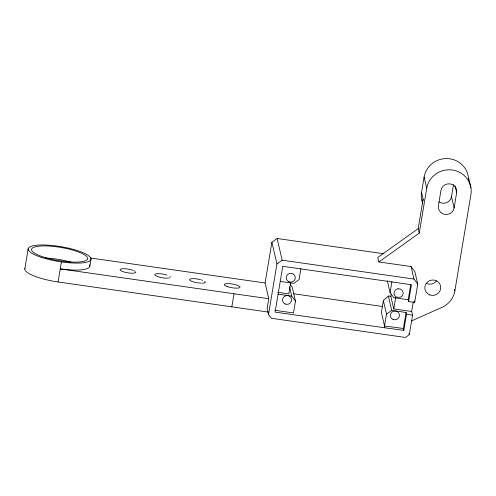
<?xml version="1.0" encoding="UTF-8"?>
<svg xmlns="http://www.w3.org/2000/svg" width="496" height="496" viewBox="0 0 496 496"><rect width="100%" height="100%" fill="white"/><g stroke="black" fill="none" stroke-linecap="round" stroke-linejoin="round"><path stroke-width="0.74" d="M24.8 268.993L28.148 248.93M268.41 312.083L58.069 281.964L61.411 261.9M89.85 266.104L91.016 259.123M231.824 306.844L234.007 293.756M413.317 301.735L411.686 311.482L412.554 315.196L409.305 334.664L405.399 337.454L271.324 318.258L268.51 314.507L267.121 308.549L268.758 298.735L265.093 282.987L271.895 242.203L277.103 238.483L383.47 253.71M268.51 314.507L276.948 263.909L271.895 242.203M290.706 282.646L288.827 293.892L277.686 292.299M290.067 284.103L292.33 287.556L295.48 301.103L293.508 312.945L274.672 310.248M300.898 268.615L299.063 279.639L293.849 283.359L280.259 281.412M411.686 311.482L393.756 308.915L390.836 296.372L388.368 296.025L383.352 300.588L381.381 312.424L384.964 327.831L403.831 330.342L406.497 314.328L406.069 312.474L391.716 310.415L386.508 314.135L384.53 325.977L403.397 328.488L403.831 330.342M470.94 187.885L468.323 176.638A22.432 21.694 -13.1 0 0 446.276 158.546A22.432 21.694 -13.1 0 0 424.086 177.109L421.544 192.38L423.113 199.125L418.196 228.619L377.803 257.449L378.851 261.944L411.079 266.563L414.836 271.566L417.744 284.065L414.681 302.448L408.623 301.587L408.196 299.727L393.843 297.674L390.085 292.671L391.927 281.647M390.836 296.372L391.208 294.128M393.756 308.915L395.628 297.668M378.851 261.944L419.244 233.114L426.709 188.356L424.086 177.109M403.397 328.488L406.069 312.474M408.196 299.727L410.756 284.338M408.623 301.587L411.438 284.729L282.745 266.302L275.106 312.102L384.964 327.831M454.113 207.911L456.655 192.646A7.961 7.7 -13.1 0 0 450.083 183.886A7.961 7.7 -13.1 0 0 440.963 190.396L438.414 205.666A7.961 7.7 -13.1 0 0 444.993 214.421A7.961 7.7 -13.1 0 0 454.113 207.911L451.49 196.664L453.53 184.45M411.674 320.862L442.86 306.968A22.432 21.694 -13.1 0 0 454.869 290.879L470.909 194.686A22.432 21.694 -13.1 0 0 452.395 170.023A22.432 21.694 -13.1 0 0 426.709 188.356M276.948 263.909L282.156 260.189L413.986 279.062L417.744 284.065M205.028 282.584L204.501 282.838M169.874 277.828L168.541 278.12M204.042 282.974L202.405 283.16M201.395 283.173L197.879 282.875A7.961 1.872 9.5 0 1 189.577 279.787A7.961 1.872 9.5 0 1 196.962 278.944L200.576 279.663M90.266 257.957L265.093 282.987M293.359 293.737L382.342 306.472M278.132 294.153L291.722 296.1L295.48 301.103M406.497 314.328L412.554 315.196M268.758 298.735L60.252 268.882A31.849 7.502 9.5 0 0 89.565 264.87M201.661 279.98L202.647 280.314M134.001 270.711L134.701 271.064M169.992 276.396L170.351 276.737M455.086 185.895L456.655 192.646M454.522 289.379L454.869 290.879M418.196 228.619L419.244 233.114M411.079 266.563L413.986 279.062M414.334 300.967L414.681 302.448M408.964 333.194L409.305 334.664M387.283 280.624L390.085 292.671M388.368 296.025L391.716 310.415M383.352 300.588L386.508 314.135M289.546 286.744L291.722 296.1M277.103 238.483L282.156 260.189M436.567 280.934A7.961 7.7 -13.1 0 1 426.517 283.383M468.546 178.672A22.432 21.694 -13.1 0 1 468.584 180.036M451.49 196.664A7.961 7.7 -13.1 0 1 438.948 201.835M422.797 203.763A22.432 21.694 -13.1 0 1 421.544 192.38M204.743 281.368A7.961 1.872 9.5 0 1 205.245 282.329M135.6 271.758A7.961 1.872 9.5 0 1 135.526 272.633M135.117 272.85A7.961 1.872 9.5 0 1 124.031 271.994A7.961 1.872 9.5 0 1 121.532 268.844A7.961 1.872 9.5 0 1 133.145 270.363M167.654 278.188A7.961 1.872 9.5 0 1 157.145 276.415A7.961 1.872 9.5 0 1 156.531 273.78A7.961 1.872 9.5 0 1 166.91 275.001M58.069 281.964A31.849 7.502 9.5 0 1 24.949 268.423M45.347 257.994A28.439 6.696 9.5 0 1 70.829 262.13M422.871 201.165A22.432 21.694 -13.1 0 1 423.113 199.125M398.158 288.777L397.005 289.056A4.551 4.402 -13.1 0 0 394.097 293.663L394.37 294.779A4.551 4.402 -13.1 0 0 396.75 297.203L400.229 297.253A4.551 4.402 -13.1 0 0 402.299 290.526L400.477 289.106L398.158 288.777M65.584 261.597L56.811 260.344A28.439 6.696 9.5 0 1 35.185 246.834A28.439 6.696 9.5 0 1 82.193 253.568A28.439 6.696 9.5 0 1 65.584 261.597M288.908 281.765A4.551 4.402 -13.1 0 0 295.294 277.208A4.551 4.402 -13.1 0 0 288.12 274.176A4.551 4.402 -13.1 0 0 288.908 281.765M429.889 294.946A7.961 7.7 -13.1 0 0 440.622 286.428A7.961 7.7 -13.1 0 0 427.788 281.771A7.961 7.7 -13.1 0 0 429.889 294.946M393.043 319.449A4.551 4.402 -13.1 0 0 399.423 314.892A4.551 4.402 -13.1 0 0 392.249 311.866A4.551 4.402 -13.1 0 0 393.043 319.449M285.2 304.011A4.551 4.402 -13.1 0 0 291.586 299.454A4.551 4.402 -13.1 0 0 284.406 296.422A4.551 4.402 -13.1 0 0 285.2 304.011M41.255 257.319A31.849 7.502 9.5 0 0 90.867 259.699A31.849 7.502 9.5 0 0 46.624 245.067A31.849 7.502 9.5 0 0 41.255 257.319M227.59 286.707A7.961 1.872 9.5 0 0 239.996 287.302A7.961 1.872 9.5 0 0 228.935 283.644A7.961 1.872 9.5 0 0 227.59 286.707"/></g></svg>
